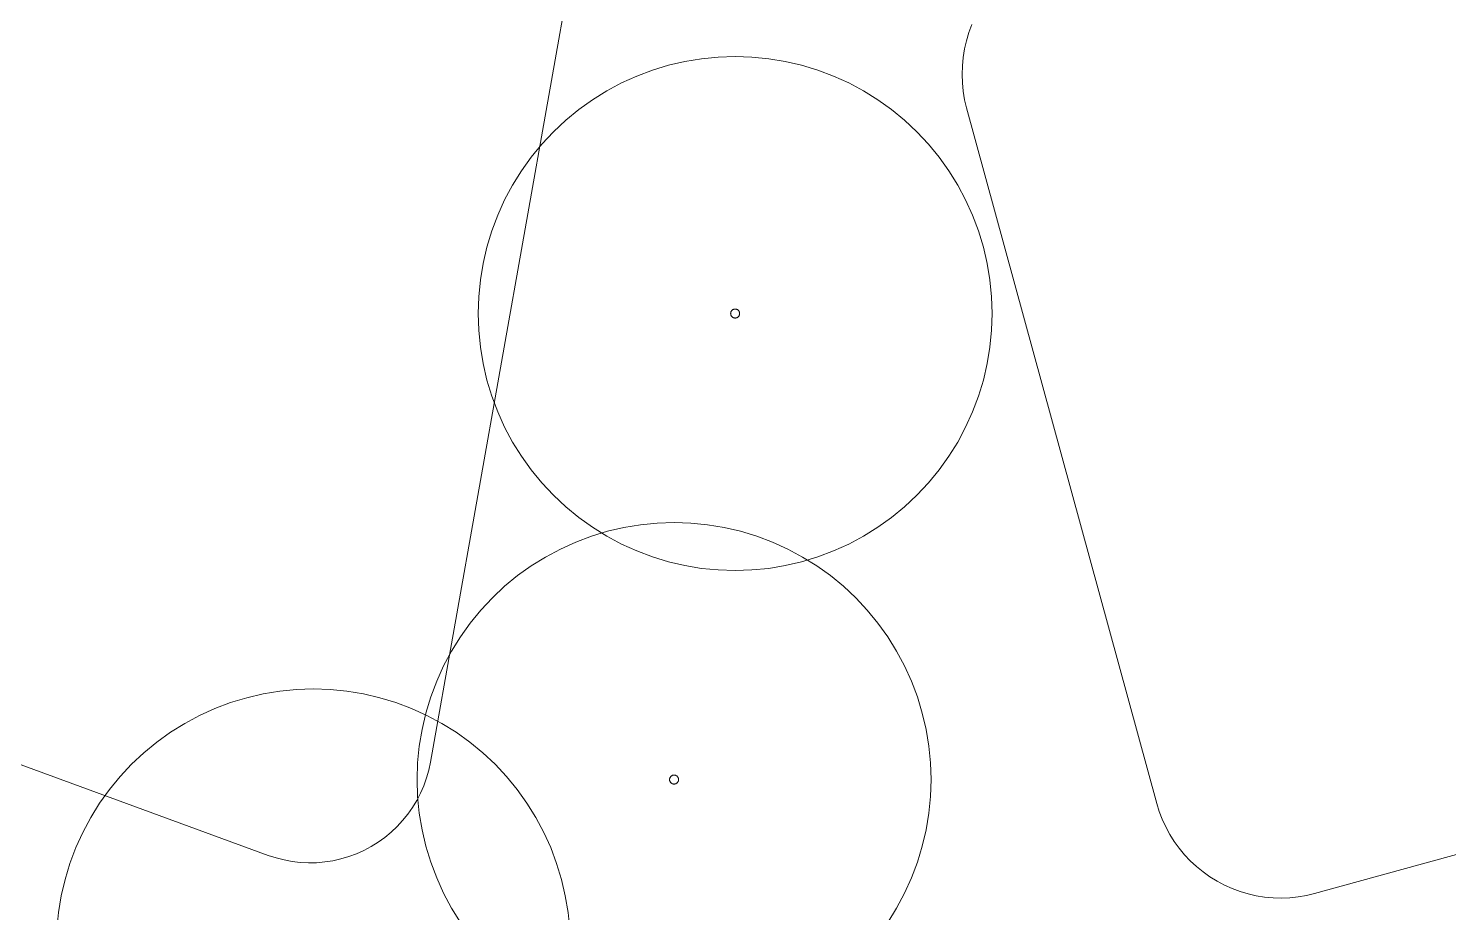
# Model space of a CAD drawing. Header units: inches. Extents: x 501854 to 503583, y 4345579 to 4347155.
# Drawn here: x 502563.87 to 502585.98, y 4346428.47 to 4346442.23 of the extents above; entities that cross this region are included whole.
import ezdxf

# ---------------------------------------------------------------- set-up
doc = ezdxf.new("R2010")
doc.units = ezdxf.units.IN
doc.header["$MEASUREMENT"] = 0
for name, color, linetype, lineweight in [('cp_alberi_linea', 252, 'Continuous', 9), ('cp_canne_tratteggio', 16, 'Continuous', 0), ('cp_pozzette_linee', 142, 'Continuous', 5)]:
    doc.layers.add(name, color=color, linetype=linetype, lineweight=lineweight)

msp = doc.modelspace()

# ---------------------------------------------------------------- hatches: boundary and pattern name
at = {"layer": 'cp_canne_tratteggio', "lineweight": 25}
h = msp.add_hatch(dxfattribs=at)
h.set_pattern_fill('AR-SAND', color=256, scale=1.5, angle=25)
h.set_pattern_definition([(64.2604, (502743.642, 4346446.89), (-1.385729, 2.538138), [0, -2.28, 0, -2.55, 0, -2.4375]), (34.2604, (502743.642, 4346446.89), (0.464291, 4.97512), [0, -1.23, 0, -2.055, 0, -0.7875]), (354.2604, (502741.9946, 4346446.0592), (4.167091, 2.1108425), [0, -0.75, 0, -2.7, 0, -3.525]), (344.2604, (502741.9946, 4346446.059), (3.433469, 3.205822), [0, -0.375, 0, -1.77, 0, -2.025])])
h.paths.add_polyline_path([(501986.281, 4346399.105), (501992.935, 4346401.656, -0.087858), (502078.709, 4346409.996), (502055.176, 4346414.128), (502047.071, 4346414.128), (502025.651, 4346411.815), (502013.493, 4346410.948), (502005.099, 4346407.913), (501993.376, 4346406.178), (501985.56, 4346402.565), (501978.787, 4346403.354), (501975.795, 4346402.313), (501965.994, 4346398.9), (501964.513, 4346399.967), (501961.036, 4346399.377), (501962.485, 4346390.561), (501963.844, 4346390.744), (501967.866, 4346392.12), (501971.252, 4346393.39), (501974.533, 4346394.66), (501979.402, 4346396.565)])
h.paths.add_polyline_path([(502122.318, 4346406.595), (502113.821, 4346407.327), (502102.834, 4346410.692), (502094.776, 4346410.253), (502093.479, 4346408.389, -0.035951), (502128.187, 4346400.979, 0.258775), (502196.159, 4346400.784, -0.063887), (502290.862, 4346433.897), (502290.862, 4346435.079), (502280.765, 4346435.569), (502257.539, 4346429.251), (502239.698, 4346421.898), (502222.613, 4346417.467), (502208.549, 4346409.046), (502193.63, 4346406.067), (502190.347, 4346403.683), (502187.363, 4346401.001), (502176.025, 4346397.127), (502167.371, 4346396.68), (502159.464, 4346394.892), (502138.873, 4346399.28), (502134.918, 4346402.791)])
h.paths.add_polyline_path([(502082.177, 4346412.009), (502078.709, 4346409.996, -0.015034), (502093.479, 4346408.389)])
h.paths.add_polyline_path([(502353.44, 4346437.805), (502354.244, 4346437.9), (502354.964, 4346438.069), (502355.547, 4346438.302), (502356.563, 4346438.725), (502358.087, 4346439.318), (502361.452, 4346440.821), (502363.483, 4346441.012), (502364.457, 4346441.117), (502365.369, 4346441.35), (502367.418, 4346442.095), (502371.102, 4346442.109), (502371.631, 4346442.175), (502372.491, 4346442.44), (502374.304, 4346443.293), (502376.262, 4346443.763), (502378.312, 4346444.093), (502380.584, 4346444.453), (502380.673, 4346444.471), (502380.76, 4346444.498), (502383.669, 4346445.521), (502386.395, 4346446.699), (502394.491, 4346449.874), (502399.095, 4346451.621), (502406.16, 4346454.081), (502409.811, 4346455.272), (502413.541, 4346456.463), (502419.206, 4346458.222), (502423.489, 4346459.318), (502428.518, 4346459.416), (502430.836, 4346458.9), (502430.914, 4346458.886), (502430.993, 4346458.878), (502431.073, 4346458.876), (502431.153, 4346458.881), (502433.057, 4346459.071), (502434.565, 4346459.23), (502436.708, 4346459.151), (502440.607, 4346458.851), (502442.907, 4346458.276), (502445.462, 4346456.328), (502446.313, 4346455.579), (502447.979, 4346454.316), (502448.702, 4346453.847), (502450.589, 4346452.859), (502452.556, 4346450.76), (502453.244, 4346450.469), (502454.62, 4346450.311), (502456.632, 4346450.578), (502458.764, 4346451.027), (502461.394, 4346450.896), (502463.775, 4346450.816), (502465.978, 4346450.824), (502468.141, 4346450.737), (502472.745, 4346450.975), (502476.475, 4346451.055), (502480.67, 4346450.872), (502484.119, 4346450.105), (502484.594, 4346449.605), (502485.876, 4346449.214), (502487.584, 4346449.214), (502487.954, 4346450.248), (502482.423, 4346452.229), (502477.963, 4346453.837), (502471.707, 4346453.775), (502467.867, 4346453.899), (502462.23, 4346454.085), (502449.304, 4346457.705), (502448.036, 4346460.08), (502444.59, 4346462.583), (502438.482, 4346461.957), (502425.325, 4346461.645), (502408.566, 4346456.483), (502391.651, 4346451.165), (502384.446, 4346450.383), (502375.519, 4346446.941), (502356.375, 4346443.499), (502353.164, 4346441.458), (502348.98, 4346439.32), (502335.746, 4346437.863), (502321.539, 4346434.462), (502311.987, 4346435.116), (502308.869, 4346435.113), (502308.869, 4346433.462), (502311.87, 4346433.28), (502313.105, 4346433.175), (502317.259, 4346432.963), (502320.022, 4346432.81), (502320.095, 4346432.809), (502320.167, 4346432.813), (502320.184, 4346432.815), (502323.397, 4346433.772), (502326.917, 4346434.228), (502330.279, 4346434.155), (502330.79, 4346434.216), (502333.195, 4346434.963), (502334.981, 4346434.82), (502336.092, 4346434.851), (502337.68, 4346434.851), (502339.823, 4346435.014), (502342.598, 4346435.624), (502344.93, 4346435.846), (502347.955, 4346436.558), (502349.731, 4346437.279), (502351.928, 4346437.686)])
h.paths.add_polyline_path([(502768.185, 4346429.638), (502763.485, 4346428.055), (502757.435, 4346427.839), (502754.975, 4346427.752), (502747.195, 4346428.991), (502747.239, 4346427.582), (502750.564, 4346426.502), (502752.866, 4346426.184), (502755.644, 4346426.105), (502757.708, 4346426.263), (502759.613, 4346426.581), (502761.915, 4346426.978), (502764.058, 4346426.978), (502766.36, 4346427.057), (502768.257, 4346427.328)])

# ---------------------------------------------------------------- linework, layer by layer
at = {"layer": 'cp_alberi_linea'}
for points in [[(502578.871, 4346437.797), (502578.862, 4346438.059), (502578.836, 4346438.319), (502578.794, 4346438.578), (502578.734, 4346438.832), (502578.658, 4346439.083), (502578.566, 4346439.328), (502578.458, 4346439.566), (502578.335, 4346439.797), (502578.196, 4346440.019), (502578.044, 4346440.232), (502577.878, 4346440.435), (502577.699, 4346440.626), (502577.508, 4346440.805), (502577.306, 4346440.971), (502577.093, 4346441.123), (502576.871, 4346441.261), (502576.64, 4346441.385), (502576.401, 4346441.493), (502576.156, 4346441.585), (502575.906, 4346441.661), (502575.651, 4346441.72), (502575.393, 4346441.763), (502575.132, 4346441.789), (502574.871, 4346441.797), (502574.609, 4346441.789), (502574.348, 4346441.763), (502574.09, 4346441.72), (502573.835, 4346441.661), (502573.585, 4346441.585), (502573.34, 4346441.493), (502573.101, 4346441.385), (502572.871, 4346441.261), (502572.648, 4346441.123), (502572.436, 4346440.971), (502572.233, 4346440.805), (502572.042, 4346440.626), (502571.863, 4346440.435), (502571.697, 4346440.232), (502571.545, 4346440.019), (502571.406, 4346439.797), (502571.283, 4346439.566), (502571.175, 4346439.328), (502571.083, 4346439.083), (502571.007, 4346438.832), (502570.947, 4346438.578), (502570.905, 4346438.319), (502570.879, 4346438.059), (502570.871, 4346437.797), (502570.879, 4346437.536), (502570.905, 4346437.275), (502570.947, 4346437.017), (502571.007, 4346436.762), (502571.083, 4346436.511), (502571.175, 4346436.266), (502571.283, 4346436.028), (502571.406, 4346435.797), (502571.545, 4346435.575), (502571.697, 4346435.362), (502571.863, 4346435.16), (502572.042, 4346434.969), (502572.233, 4346434.79), (502572.436, 4346434.624), (502572.648, 4346434.471), (502572.871, 4346434.333), (502573.101, 4346434.21), (502573.34, 4346434.102), (502573.585, 4346434.009), (502573.835, 4346433.933), (502574.09, 4346433.874), (502574.348, 4346433.831), (502574.609, 4346433.806), (502574.871, 4346433.797), (502575.132, 4346433.806), (502575.393, 4346433.831), (502575.651, 4346433.874), (502575.906, 4346433.933), (502576.156, 4346434.009), (502576.401, 4346434.102), (502576.64, 4346434.21), (502576.871, 4346434.333), (502577.093, 4346434.471), (502577.306, 4346434.624), (502577.508, 4346434.79), (502577.699, 4346434.969), (502577.878, 4346435.16), (502578.044, 4346435.362), (502578.196, 4346435.575), (502578.335, 4346435.797), (502578.458, 4346436.028), (502578.566, 4346436.266), (502578.658, 4346436.511), (502578.734, 4346436.762), (502578.794, 4346437.017), (502578.836, 4346437.275), (502578.862, 4346437.536)], [(502574.941, 4346437.797), (502574.941, 4346437.802), (502574.94, 4346437.806), (502574.939, 4346437.811), (502574.938, 4346437.815), (502574.937, 4346437.82), (502574.935, 4346437.824), (502574.933, 4346437.828), (502574.931, 4346437.832), (502574.929, 4346437.836), (502574.926, 4346437.84), (502574.923, 4346437.843), (502574.92, 4346437.847), (502574.917, 4346437.85), (502574.913, 4346437.853), (502574.91, 4346437.855), (502574.906, 4346437.858), (502574.902, 4346437.86), (502574.897, 4346437.862), (502574.893, 4346437.864), (502574.889, 4346437.865), (502574.884, 4346437.866), (502574.88, 4346437.867), (502574.875, 4346437.867), (502574.871, 4346437.867), (502574.866, 4346437.867), (502574.861, 4346437.867), (502574.857, 4346437.866), (502574.852, 4346437.865), (502574.848, 4346437.864), (502574.844, 4346437.862), (502574.84, 4346437.86), (502574.836, 4346437.858), (502574.832, 4346437.855), (502574.828, 4346437.853), (502574.824, 4346437.85), (502574.821, 4346437.847), (502574.818, 4346437.843), (502574.815, 4346437.84), (502574.812, 4346437.836), (502574.81, 4346437.832), (502574.808, 4346437.828), (502574.806, 4346437.824), (502574.804, 4346437.82), (502574.803, 4346437.815), (502574.802, 4346437.811), (502574.801, 4346437.806), (502574.801, 4346437.802), (502574.8, 4346437.797), (502574.801, 4346437.793), (502574.801, 4346437.788), (502574.802, 4346437.784), (502574.803, 4346437.779), (502574.804, 4346437.775), (502574.806, 4346437.77), (502574.808, 4346437.766), (502574.81, 4346437.762), (502574.812, 4346437.758), (502574.815, 4346437.755), (502574.818, 4346437.751), (502574.821, 4346437.748), (502574.824, 4346437.744), (502574.828, 4346437.742), (502574.832, 4346437.739), (502574.836, 4346437.736), (502574.84, 4346437.734), (502574.844, 4346437.732), (502574.848, 4346437.731), (502574.852, 4346437.729), (502574.857, 4346437.728), (502574.861, 4346437.728), (502574.866, 4346437.727), (502574.871, 4346437.727), (502574.875, 4346437.727), (502574.88, 4346437.728), (502574.884, 4346437.728), (502574.889, 4346437.729), (502574.893, 4346437.731), (502574.897, 4346437.732), (502574.902, 4346437.734), (502574.906, 4346437.736), (502574.91, 4346437.739), (502574.913, 4346437.742), (502574.917, 4346437.744), (502574.92, 4346437.748), (502574.923, 4346437.751), (502574.926, 4346437.755), (502574.929, 4346437.758), (502574.931, 4346437.762), (502574.933, 4346437.766), (502574.935, 4346437.77), (502574.937, 4346437.775), (502574.938, 4346437.779), (502574.939, 4346437.784), (502574.94, 4346437.788), (502574.941, 4346437.793)], [(502573.99, 4346430.544), (502573.99, 4346430.549), (502573.99, 4346430.554), (502573.989, 4346430.558), (502573.988, 4346430.563), (502573.987, 4346430.567), (502573.985, 4346430.571), (502573.983, 4346430.575), (502573.981, 4346430.579), (502573.978, 4346430.583), (502573.976, 4346430.587), (502573.973, 4346430.591), (502573.97, 4346430.594), (502573.966, 4346430.597), (502573.963, 4346430.6), (502573.959, 4346430.603), (502573.955, 4346430.605), (502573.951, 4346430.607), (502573.947, 4346430.609), (502573.943, 4346430.611), (502573.938, 4346430.612), (502573.934, 4346430.613), (502573.929, 4346430.614), (502573.925, 4346430.614), (502573.92, 4346430.614), (502573.916, 4346430.614), (502573.911, 4346430.614), (502573.907, 4346430.613), (502573.902, 4346430.612), (502573.898, 4346430.611), (502573.893, 4346430.609), (502573.889, 4346430.607), (502573.885, 4346430.605), (502573.881, 4346430.603), (502573.878, 4346430.6), (502573.874, 4346430.597), (502573.871, 4346430.594), (502573.867, 4346430.591), (502573.865, 4346430.587), (502573.862, 4346430.583), (502573.859, 4346430.579), (502573.857, 4346430.575), (502573.855, 4346430.571), (502573.854, 4346430.567), (502573.852, 4346430.563), (502573.851, 4346430.558), (502573.851, 4346430.554), (502573.85, 4346430.549), (502573.85, 4346430.544), (502573.85, 4346430.54), (502573.851, 4346430.535), (502573.851, 4346430.531), (502573.852, 4346430.526), (502573.854, 4346430.522), (502573.855, 4346430.518), (502573.857, 4346430.513), (502573.859, 4346430.509), (502573.862, 4346430.505), (502573.865, 4346430.502), (502573.867, 4346430.498), (502573.871, 4346430.495), (502573.874, 4346430.492), (502573.878, 4346430.489), (502573.881, 4346430.486), (502573.885, 4346430.484), (502573.889, 4346430.482), (502573.893, 4346430.48), (502573.898, 4346430.478), (502573.902, 4346430.477), (502573.907, 4346430.476), (502573.911, 4346430.475), (502573.916, 4346430.474), (502573.92, 4346430.474), (502573.925, 4346430.474), (502573.929, 4346430.475), (502573.934, 4346430.476), (502573.938, 4346430.477), (502573.943, 4346430.478), (502573.947, 4346430.48), (502573.951, 4346430.482), (502573.955, 4346430.484), (502573.959, 4346430.486), (502573.963, 4346430.489), (502573.966, 4346430.492), (502573.97, 4346430.495), (502573.973, 4346430.498), (502573.976, 4346430.502), (502573.978, 4346430.505), (502573.981, 4346430.509), (502573.983, 4346430.513), (502573.985, 4346430.518), (502573.987, 4346430.522), (502573.988, 4346430.526), (502573.989, 4346430.531), (502573.99, 4346430.535), (502573.99, 4346430.54)]]:
    msp.add_lwpolyline(points, close=True, dxfattribs=at)
for points in [[(502577.246, 4346428.322), (502577.384, 4346428.544), (502577.508, 4346428.775), (502577.616, 4346429.014), (502577.708, 4346429.259), (502577.784, 4346429.509), (502577.843, 4346429.764), (502577.886, 4346430.022), (502577.912, 4346430.283), (502577.92, 4346430.544), (502577.912, 4346430.806), (502577.886, 4346431.066), (502577.843, 4346431.325), (502577.784, 4346431.58), (502577.708, 4346431.83), (502577.616, 4346432.075), (502577.508, 4346432.314), (502577.384, 4346432.544), (502577.246, 4346432.767), (502577.094, 4346432.979), (502576.928, 4346433.182), (502576.749, 4346433.373), (502576.558, 4346433.552), (502576.355, 4346433.718), (502576.142, 4346433.87), (502575.92, 4346434.008), (502575.689, 4346434.132), (502575.451, 4346434.24), (502575.206, 4346434.332), (502574.955, 4346434.408), (502574.701, 4346434.468), (502574.442, 4346434.51), (502574.182, 4346434.536), (502573.92, 4346434.544), (502573.659, 4346434.536), (502573.398, 4346434.51), (502573.14, 4346434.468), (502572.885, 4346434.408), (502572.634, 4346434.332), (502572.389, 4346434.24), (502572.151, 4346434.132), (502571.92, 4346434.008), (502571.698, 4346433.87), (502571.485, 4346433.718), (502571.283, 4346433.552), (502571.092, 4346433.373), (502570.913, 4346433.182), (502570.747, 4346432.979), (502570.594, 4346432.767), (502570.456, 4346432.544), (502570.333, 4346432.314), (502570.225, 4346432.075), (502570.132, 4346431.83), (502570.056, 4346431.58), (502569.997, 4346431.325), (502569.954, 4346431.066), (502569.929, 4346430.806), (502569.92, 4346430.544), (502569.929, 4346430.283), (502569.954, 4346430.022), (502569.997, 4346429.764), (502570.056, 4346429.509), (502570.132, 4346429.259), (502570.225, 4346429.014), (502570.333, 4346428.775), (502570.456, 4346428.544), (502570.594, 4346428.322)], [(502572.296, 4346428.216), (502572.27, 4346428.476), (502572.227, 4346428.734), (502572.168, 4346428.989), (502572.092, 4346429.24), (502572, 4346429.485), (502571.892, 4346429.723), (502571.768, 4346429.954), (502571.63, 4346430.176), (502571.478, 4346430.389), (502571.312, 4346430.591), (502571.133, 4346430.783), (502570.942, 4346430.961), (502570.739, 4346431.128), (502570.527, 4346431.28), (502570.304, 4346431.418), (502570.073, 4346431.542), (502569.835, 4346431.65), (502569.59, 4346431.742), (502569.34, 4346431.818), (502569.085, 4346431.877), (502568.826, 4346431.92), (502568.566, 4346431.946), (502568.304, 4346431.954), (502568.043, 4346431.946), (502567.782, 4346431.92), (502567.524, 4346431.877), (502567.269, 4346431.818), (502567.018, 4346431.742), (502566.774, 4346431.65), (502566.535, 4346431.542), (502566.304, 4346431.418), (502566.082, 4346431.28), (502565.869, 4346431.128), (502565.667, 4346430.961), (502565.476, 4346430.783), (502565.297, 4346430.591), (502565.131, 4346430.389), (502564.978, 4346430.176), (502564.84, 4346429.954), (502564.717, 4346429.723), (502564.609, 4346429.485), (502564.517, 4346429.24), (502564.441, 4346428.989), (502564.381, 4346428.734), (502564.338, 4346428.476), (502564.313, 4346428.216)]]:
    msp.add_lwpolyline(points, dxfattribs=at)
at = {"layer": 'cp_pozzette_linee'}
for points in [[(502572.707, 4346445.344), (502570.129, 4346430.817), (502570.102, 4346430.692), (502570.068, 4346430.569), (502570.025, 4346430.449), (502569.974, 4346430.332), (502569.915, 4346430.218), (502569.849, 4346430.109), (502569.775, 4346430.005), (502569.695, 4346429.906), (502569.609, 4346429.812), (502569.516, 4346429.724), (502569.417, 4346429.643), (502569.314, 4346429.569), (502569.205, 4346429.501), (502569.093, 4346429.442), (502568.976, 4346429.389), (502568.856, 4346429.345), (502568.734, 4346429.309), (502568.61, 4346429.281), (502568.483, 4346429.262), (502568.356, 4346429.251), (502568.229, 4346429.249), (502568.101, 4346429.255), (502567.974, 4346429.27), (502567.849, 4346429.293), (502567.725, 4346429.325), (502567.604, 4346429.365), (502546.802, 4346436.992)], [(502604.847, 4346434.531), (502583.891, 4346428.772), (502583.764, 4346428.742), (502583.635, 4346428.72), (502583.505, 4346428.706), (502583.374, 4346428.701), (502583.243, 4346428.704), (502583.112, 4346428.716), (502582.983, 4346428.737), (502582.855, 4346428.766), (502582.73, 4346428.803), (502582.607, 4346428.849), (502582.487, 4346428.902), (502582.371, 4346428.963), (502582.26, 4346429.032), (502582.153, 4346429.107), (502582.051, 4346429.19), (502581.955, 4346429.279), (502581.865, 4346429.374), (502581.781, 4346429.475), (502581.704, 4346429.581), (502581.635, 4346429.692), (502581.572, 4346429.807), (502581.518, 4346429.926), (502581.471, 4346430.048), (502581.432, 4346430.173), (502578.473, 4346440.996), (502578.443, 4346441.125), (502578.421, 4346441.256), (502578.407, 4346441.387), (502578.402, 4346441.519), (502578.407, 4346441.652), (502578.419, 4346441.783), (502578.441, 4346441.914), (502578.471, 4346442.043), (502578.509, 4346442.169), (502578.556, 4346442.293)]]:
    msp.add_lwpolyline(points, dxfattribs=at)

doc.saveas('drawing.dxf')
